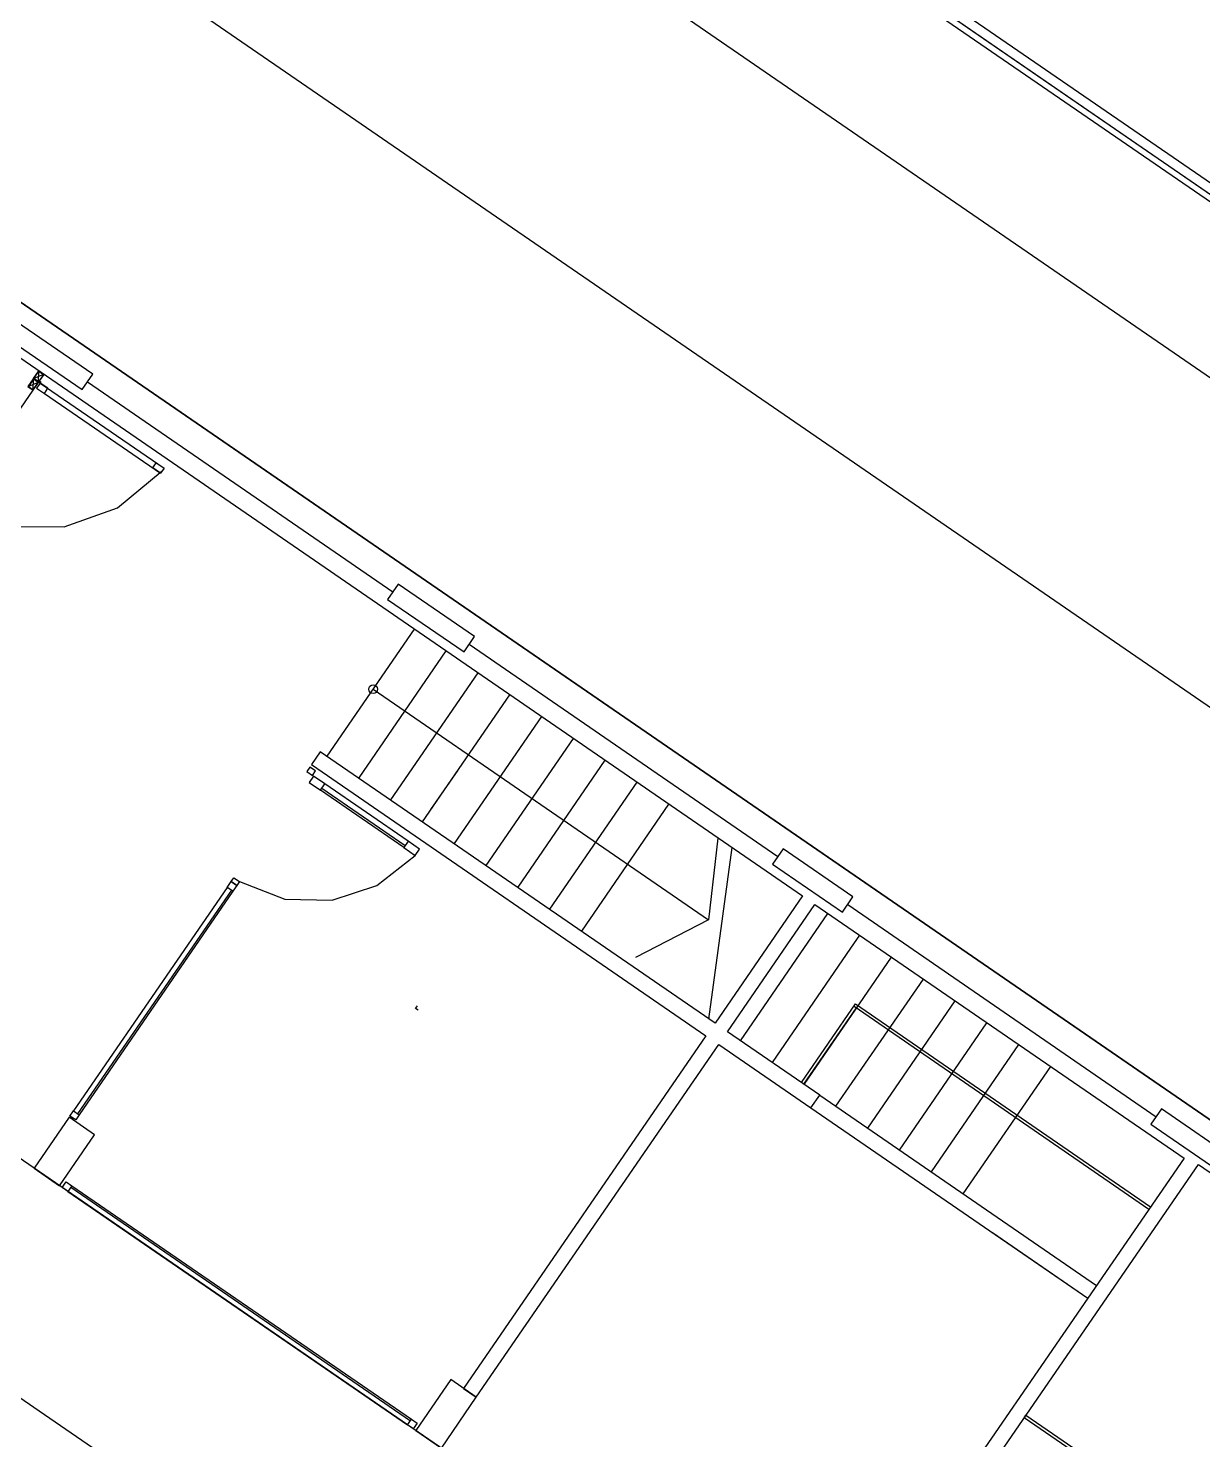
# Model space of a CAD drawing. Header units: metres. Extents: x 2 to 323, y -2 to 254.
# Drawn here: x 94.94 to 102.54, y 182.75 to 191.89 of the extents above; entities that cross this region are included whole.
import ezdxf

# ---------------------------------------------------------------- set-up
doc = ezdxf.new("R2010")
doc.units = ezdxf.units.M
for name, color, linetype in [('0-CARPINTERIA', 7, 'Continuous'), ('0-EST CORTE', 7, 'Continuous'), ('0-MUROS EXISTENTES', 7, 'Continuous'), ('0-PROYECCIONES', 7, 'Continuous'), ('0-VISTA-005', 7, 'Continuous'), ('0-VISTA-010', 7, 'Continuous'), ('0-VISTA-015', 7, 'Continuous')]:
    doc.layers.add(name, color=color, linetype=linetype)

msp = doc.modelspace()

# ---------------------------------------------------------------- linework, layer by layer
msp.add_lwpolyline([(90.081, 187.875), (92.626, 191.576), (90.133, 193.29), (91.317, 195.013), (91.284, 195.036), (92.944, 197.45), (114.105, 182.904), (129.398, 176.048), (129.431, 176.025), (122.372, 165.757), (107.621, 175.897), (107.584, 175.843), (94.976, 184.51), (90.081, 187.875)], close=True)
msp.add_lwpolyline([(90.081, 187.875), (92.626, 191.576), (90.133, 193.29), (91.317, 195.013), (91.284, 195.036), (92.944, 197.45), (114.105, 182.904), (129.398, 176.048), (129.431, 176.025), (122.372, 165.757), (107.621, 175.897), (107.584, 175.843), (94.976, 184.51), (90.081, 187.875)], close=True)
at = {"layer": '0-CARPINTERIA'}
for p, q in [((97.37, 186.587), (96.83, 186.958)), ((97.37, 186.587), (96.83, 186.958)), ((97.37, 186.587), (96.83, 186.958)), ((97.398, 186.628), (96.858, 186.999)), ((97.398, 186.628), (96.858, 186.999)), ((97.398, 186.628), (96.858, 186.999)), ((96.226, 186.329), (95.231, 184.881)), ((96.226, 186.329), (95.231, 184.881)), ((96.226, 186.329), (95.231, 184.881)), ((96.253, 186.311), (95.257, 184.863)), ((96.253, 186.311), (95.257, 184.863)), ((96.253, 186.311), (95.257, 184.863)), ((96.263, 186.304), (95.268, 184.856)), ((96.263, 186.304), (95.268, 184.856)), ((96.263, 186.304), (95.268, 184.856)), ((95.213, 184.387), (97.413, 182.875)), ((95.213, 184.387), (97.413, 182.875)), ((95.213, 184.387), (97.413, 182.875)), ((95.22, 184.397), (97.42, 182.885)), ((95.22, 184.397), (97.42, 182.885)), ((95.22, 184.397), (97.42, 182.885)), ((95.194, 184.36), (97.394, 182.848)), ((95.194, 184.36), (97.394, 182.848)), ((95.194, 184.36), (97.394, 182.848)), ((95.945, 183.887), (95.942, 183.883)), ((95.945, 183.887), (95.942, 183.883)), ((95.945, 183.887), (95.942, 183.883)), ((96.681, 183.375), (96.684, 183.379)), ((96.681, 183.375), (96.684, 183.379)), ((96.681, 183.375), (96.684, 183.379))]:
    msp.add_line(p, q, dxfattribs=at)
at = {"layer": '0-EST CORTE'}
for points in [[(94.793, 189.893), (95.287, 189.553), (95.355, 189.652), (94.861, 189.992), (94.793, 189.893)], [(94.793, 189.893), (95.287, 189.553), (95.355, 189.652), (94.861, 189.992), (94.793, 189.893)], [(97.76, 187.854), (97.827, 187.953), (97.333, 188.293), (97.265, 188.194), (97.76, 187.854)], [(97.265, 188.194), (97.76, 187.854), (97.827, 187.953), (97.333, 188.293), (97.265, 188.194)], [(97.76, 187.854), (97.827, 187.953), (97.333, 188.293), (97.265, 188.194), (97.76, 187.854)], [(97.265, 188.194), (97.76, 187.854), (97.827, 187.953), (97.333, 188.293), (97.265, 188.194)], [(100.211, 186.169), (100.279, 186.268), (99.826, 186.579), (99.758, 186.48), (100.211, 186.169)], [(100.211, 186.169), (100.279, 186.268), (99.826, 186.579), (99.758, 186.48), (100.211, 186.169)], [(102.704, 184.455), (102.772, 184.554), (102.277, 184.894), (102.209, 184.795), (102.704, 184.455)], [(102.704, 184.455), (102.772, 184.554), (102.277, 184.894), (102.209, 184.795), (102.704, 184.455)], [(94.976, 184.51), (95.141, 184.397), (95.367, 184.727), (95.202, 184.84), (94.976, 184.51)], [(94.976, 184.51), (95.141, 184.397), (95.367, 184.727), (95.202, 184.84), (94.976, 184.51)], [(97.448, 182.811), (97.613, 182.698), (97.839, 183.027), (97.675, 183.141), (97.448, 182.811)], [(97.448, 182.811), (97.613, 182.698), (97.839, 183.027), (97.675, 183.141), (97.448, 182.811)]]:
    msp.add_lwpolyline(points, close=True, dxfattribs=at)
at = {"layer": '0-MUROS EXISTENTES'}
for points in [[(107.713, 176.031), (107.812, 175.963), (110.273, 179.543), (94.851, 190.145), (94.681, 189.898), (99.953, 186.274)], [(107.713, 176.031), (107.812, 175.963), (110.273, 179.543), (94.851, 190.145), (94.681, 189.898), (99.953, 186.274)], [(107.713, 176.031), (107.812, 175.963), (110.273, 179.543), (94.851, 190.145), (94.681, 189.898), (99.953, 186.274)], [(99.953, 186.274), (99.386, 185.449), (96.829, 187.207), (96.773, 187.125), (99.327, 185.368), (97.757, 183.084), (97.839, 183.027)], [(99.953, 186.274), (99.386, 185.449), (96.829, 187.207), (96.773, 187.125), (99.327, 185.368), (97.757, 183.084), (97.839, 183.027)], [(99.953, 186.274), (99.386, 185.449), (96.829, 187.207), (96.773, 187.125), (99.327, 185.368), (97.757, 183.084), (97.839, 183.027)], [(97.839, 183.027), (99.41, 185.312), (100.007, 184.901), (100.064, 184.984), (99.466, 185.394), (100.033, 186.218), (102.423, 184.576), (100.229, 181.385), (100.312, 181.328), (102.516, 184.535), (104.906, 182.893), (104.552, 182.377), (104.634, 182.32), (104.989, 182.836)], [(97.839, 183.027), (99.41, 185.312), (100.007, 184.901), (100.064, 184.984), (99.466, 185.394), (100.033, 186.218), (102.423, 184.576), (100.229, 181.385), (100.312, 181.328), (102.516, 184.535), (104.906, 182.893), (104.552, 182.377), (104.634, 182.32), (104.989, 182.836)], [(97.839, 183.027), (99.41, 185.312), (100.007, 184.901), (100.064, 184.984), (99.466, 185.394), (100.033, 186.218), (102.423, 184.576), (100.229, 181.385), (100.312, 181.328), (102.516, 184.535), (104.906, 182.893), (104.552, 182.377), (104.634, 182.32), (104.989, 182.836)]]:
    msp.add_lwpolyline(points, dxfattribs=at)
at = {"layer": '0-PROYECCIONES'}
for p, q in [((114.134, 182.956), (92.892, 197.559)), ((114.134, 182.956), (92.892, 197.559)), ((114.134, 182.956), (92.892, 197.559)), ((114.134, 182.956), (92.892, 197.559)), ((114.134, 182.956), (92.892, 197.559)), ((114.134, 182.956), (92.892, 197.559)), ((103.867, 188.752), (92.368, 196.657)), ((103.867, 188.752), (92.368, 196.657)), ((103.136, 187.119), (91.42, 195.173)), ((103.136, 187.119), (91.42, 195.173)), ((99.551, 185.336), (100.117, 186.16)), ((99.551, 185.336), (100.117, 186.16)), ((99.551, 185.336), (100.117, 186.16)), ((100.266, 185.935), (100.323, 186.019)), ((100.266, 185.935), (100.323, 186.019)), ((100.266, 185.935), (100.323, 186.019)), ((99.757, 185.195), (100.266, 185.935)), ((99.757, 185.195), (100.266, 185.935)), ((99.757, 185.195), (100.266, 185.935)), ((99.963, 185.053), (100.529, 185.877)), ((99.963, 185.053), (100.529, 185.877)), ((99.963, 185.053), (100.529, 185.877)), ((100.169, 184.911), (100.735, 185.735)), ((100.169, 184.911), (100.735, 185.735)), ((100.169, 184.911), (100.735, 185.735)), ((100.375, 184.77), (100.941, 185.594)), ((100.375, 184.77), (100.941, 185.594)), ((100.375, 184.77), (100.941, 185.594)), ((100.581, 184.628), (101.147, 185.452)), ((100.581, 184.628), (101.147, 185.452)), ((100.581, 184.628), (101.147, 185.452)), ((100.787, 184.486), (101.353, 185.311)), ((100.787, 184.486), (101.353, 185.311)), ((100.787, 184.486), (101.353, 185.311)), ((100.993, 184.345), (101.56, 185.169)), ((100.993, 184.345), (101.56, 185.169)), ((100.993, 184.345), (101.56, 185.169)), ((100.064, 184.984), (101.856, 183.751)), ((100.064, 184.984), (101.856, 183.751)), ((100.064, 184.984), (101.856, 183.751)), ((100.007, 184.901), (101.8, 183.669)), ((100.007, 184.901), (101.8, 183.669)), ((100.007, 184.901), (101.8, 183.669))]:
    msp.add_line(p, q, dxfattribs=at)
msp.add_lwpolyline([(92.522, 191.745), (110.273, 179.543), (106.958, 174.72), (89.207, 186.923), (92.522, 191.745)], close=True, dxfattribs=at)
msp.add_lwpolyline([(92.522, 191.745), (110.273, 179.543), (106.958, 174.72), (89.207, 186.923), (92.522, 191.745)], close=True, dxfattribs=at)
at = {"layer": '0-VISTA-005'}
for p, q in [((95.001, 189.599), (94.939, 189.573)), ((95.001, 189.599), (94.939, 189.573)), ((95.001, 189.599), (94.939, 189.573)), ((94.969, 189.552), (94.971, 189.62)), ((94.969, 189.552), (94.971, 189.62)), ((94.969, 189.552), (94.971, 189.62)), ((95.037, 189.651), (94.974, 189.625)), ((95.037, 189.651), (94.974, 189.625)), ((95.037, 189.651), (94.974, 189.625)), ((95.005, 189.604), (95.006, 189.672)), ((95.005, 189.604), (95.006, 189.672)), ((95.005, 189.604), (95.006, 189.672)), ((95.321, 189.603), (97.299, 188.243)), ((95.321, 189.603), (97.299, 188.243)), ((95.321, 189.603), (97.299, 188.243)), ((95.015, 189.595), (95.817, 189.044)), ((95.015, 189.595), (95.817, 189.044)), ((95.015, 189.595), (95.817, 189.044)), ((95.042, 189.528), (95.794, 189.011)), ((95.042, 189.528), (95.794, 189.011)), ((95.042, 189.528), (95.794, 189.011)), ((96.874, 187.179), (97.439, 188.001)), ((96.874, 187.179), (97.439, 188.001)), ((96.874, 187.179), (97.439, 188.001)), ((97.08, 187.038), (97.645, 187.86)), ((97.08, 187.038), (97.645, 187.86)), ((97.08, 187.038), (97.645, 187.86)), ((97.794, 187.903), (99.792, 186.53)), ((97.794, 187.903), (99.792, 186.53)), ((97.794, 187.903), (99.792, 186.53)), ((97.286, 186.896), (97.851, 187.718)), ((97.286, 186.896), (97.851, 187.718)), ((97.286, 186.896), (97.851, 187.718)), ((97.171, 187.612), (99.343, 186.119)), ((97.171, 187.612), (99.343, 186.119)), ((97.171, 187.612), (99.343, 186.119)), ((97.492, 186.754), (98.057, 187.576)), ((97.492, 186.754), (98.057, 187.576)), ((97.492, 186.754), (98.057, 187.576)), ((97.698, 186.613), (98.263, 187.435)), ((97.698, 186.613), (98.263, 187.435)), ((97.698, 186.613), (98.263, 187.435)), ((97.904, 186.471), (98.469, 187.293)), ((97.904, 186.471), (98.469, 187.293)), ((97.904, 186.471), (98.469, 187.293)), ((98.11, 186.33), (98.675, 187.152)), ((98.11, 186.33), (98.675, 187.152)), ((98.11, 186.33), (98.675, 187.152)), ((97.546, 186.833), (97.721, 187.087)), ((97.546, 186.833), (97.721, 187.087)), ((97.546, 186.833), (97.721, 187.087)), ((98.316, 186.188), (98.881, 187.01)), ((98.316, 186.188), (98.881, 187.01)), ((98.316, 186.188), (98.881, 187.01)), ((98.522, 186.046), (99.087, 186.868)), ((98.522, 186.046), (99.087, 186.868)), ((98.522, 186.046), (99.087, 186.868)), ((100.245, 186.218), (102.243, 184.844)), ((100.245, 186.218), (102.243, 184.844)), ((100.245, 186.218), (102.243, 184.844))]:
    msp.add_line(p, q, dxfattribs=at)
for points in [[(95.015, 189.595), (94.992, 189.562), (95.042, 189.528), (95.064, 189.561), (95.015, 189.595)], [(95.015, 189.595), (94.992, 189.562), (95.042, 189.528), (95.064, 189.561), (95.015, 189.595)], [(95.015, 189.595), (94.992, 189.562), (95.042, 189.528), (95.064, 189.561), (95.015, 189.595)], [(95.817, 189.044), (95.794, 189.011), (95.745, 189.045), (95.767, 189.078), (95.817, 189.044)], [(95.817, 189.044), (95.794, 189.011), (95.745, 189.045), (95.767, 189.078), (95.817, 189.044)], [(95.817, 189.044), (95.794, 189.011), (95.745, 189.045), (95.767, 189.078), (95.817, 189.044)], [(102.388, 182.23), (102.377, 182.214), (101.388, 182.894), (101.399, 182.91), (102.388, 182.23)]]:
    msp.add_lwpolyline(points, close=True, dxfattribs=at)
for points in [[(94.452, 188.798), (94.805, 188.666), (95.171, 188.665), (95.516, 188.787), (95.806, 189.027)], [(94.452, 188.798), (94.805, 188.666), (95.171, 188.665), (95.516, 188.787), (95.806, 189.027)], [(94.452, 188.798), (94.805, 188.666), (95.171, 188.665), (95.516, 188.787), (95.806, 189.027)], [(96.306, 186.366), (96.599, 186.253), (96.905, 186.246), (97.196, 186.342), (97.444, 186.536)], [(96.306, 186.366), (96.599, 186.253), (96.905, 186.246), (97.196, 186.342), (97.444, 186.536)], [(96.306, 186.366), (96.599, 186.253), (96.905, 186.246), (97.196, 186.342), (97.444, 186.536)]]:
    msp.add_lwpolyline(points, dxfattribs=at)
at = {"layer": '0-VISTA-010'}
for p, q in [((92.944, 197.45), (114.105, 182.904)), ((92.944, 197.45), (114.105, 182.904)), ((92.944, 197.45), (114.105, 182.904)), ((92.954, 197.394), (114.085, 182.869)), ((92.954, 197.394), (114.085, 182.869)), ((92.954, 197.394), (114.085, 182.869)), ((94.486, 188.847), (94.969, 189.55)), ((94.486, 188.847), (94.969, 189.55)), ((94.486, 188.847), (94.969, 189.55)), ((97.378, 186.599), (96.839, 186.97)), ((97.378, 186.599), (96.839, 186.97)), ((97.378, 186.599), (96.839, 186.97)), ((99.495, 186.588), (99.343, 185.476)), ((99.495, 186.588), (99.343, 185.476)), ((99.495, 186.588), (99.343, 185.476)), ((101.182, 184.094), (101.8, 183.669)), ((101.182, 184.094), (101.8, 183.669)), ((101.182, 184.094), (101.8, 183.669))]:
    msp.add_line(p, q, dxfattribs=at)
for points in [[(95.003, 189.599), (94.97, 189.622), (94.936, 189.573), (94.969, 189.55), (95.003, 189.599)], [(95.003, 189.599), (94.97, 189.622), (94.936, 189.573), (94.969, 189.55), (95.003, 189.599)], [(95.003, 189.599), (94.97, 189.622), (94.936, 189.573), (94.969, 189.55), (95.003, 189.599)], [(95.001, 189.599), (94.971, 189.62), (94.939, 189.573), (94.969, 189.552), (95.001, 189.599)], [(95.001, 189.599), (94.971, 189.62), (94.939, 189.573), (94.969, 189.552), (95.001, 189.599)], [(95.001, 189.599), (94.971, 189.62), (94.939, 189.573), (94.969, 189.552), (95.001, 189.599)], [(95.005, 189.602), (94.972, 189.624), (95.006, 189.674), (95.039, 189.651), (95.005, 189.602)], [(95.005, 189.602), (94.972, 189.624), (95.006, 189.674), (95.039, 189.651), (95.005, 189.602)], [(95.005, 189.602), (94.972, 189.624), (95.006, 189.674), (95.039, 189.651), (95.005, 189.602)], [(95.005, 189.604), (94.974, 189.625), (95.006, 189.672), (95.037, 189.651), (95.005, 189.604)], [(95.005, 189.604), (94.974, 189.625), (95.006, 189.672), (95.037, 189.651), (95.005, 189.604)], [(95.005, 189.604), (94.974, 189.625), (95.006, 189.672), (95.037, 189.651), (95.005, 189.604)], [(95.018, 189.602), (95.017, 189.6), (95.016, 189.598), (95.015, 189.597), (95.013, 189.597), (95.011, 189.597), (95.009, 189.598), (95.008, 189.6), (95.008, 189.602), (95.008, 189.604), (95.009, 189.605), (95.011, 189.606), (95.013, 189.607), (95.015, 189.606), (95.016, 189.605), (95.017, 189.604), (95.018, 189.602)], [(95.018, 189.602), (95.017, 189.6), (95.016, 189.598), (95.015, 189.597), (95.013, 189.597), (95.011, 189.597), (95.009, 189.598), (95.008, 189.6), (95.008, 189.602), (95.008, 189.604), (95.009, 189.605), (95.011, 189.606), (95.013, 189.607), (95.015, 189.606), (95.016, 189.605), (95.017, 189.604), (95.018, 189.602)], [(95.018, 189.602), (95.017, 189.6), (95.016, 189.598), (95.015, 189.597), (95.013, 189.597), (95.011, 189.597), (95.009, 189.598), (95.008, 189.6), (95.008, 189.602), (95.008, 189.604), (95.009, 189.605), (95.011, 189.606), (95.013, 189.607), (95.015, 189.606), (95.016, 189.605), (95.017, 189.604), (95.018, 189.602)], [(97.2, 187.612), (97.198, 187.601), (97.192, 187.592), (97.183, 187.586), (97.171, 187.584), (97.16, 187.586), (97.151, 187.592), (97.145, 187.601), (97.143, 187.612), (97.145, 187.623), (97.151, 187.632), (97.16, 187.638), (97.171, 187.64), (97.183, 187.638), (97.192, 187.632), (97.198, 187.623), (97.2, 187.612)], [(97.2, 187.612), (97.198, 187.601), (97.192, 187.592), (97.183, 187.586), (97.171, 187.584), (97.16, 187.586), (97.151, 187.592), (97.145, 187.601), (97.143, 187.612), (97.145, 187.623), (97.151, 187.632), (97.16, 187.638), (97.171, 187.64), (97.183, 187.638), (97.192, 187.632), (97.198, 187.623), (97.2, 187.612)], [(97.2, 187.612), (97.198, 187.601), (97.192, 187.592), (97.183, 187.586), (97.171, 187.584), (97.16, 187.586), (97.151, 187.592), (97.145, 187.601), (97.143, 187.612), (97.145, 187.623), (97.151, 187.632), (97.16, 187.638), (97.171, 187.64), (97.183, 187.638), (97.192, 187.632), (97.198, 187.623), (97.2, 187.612)], [(96.761, 187.108), (96.742, 187.079), (96.779, 187.054), (96.799, 187.083), (96.761, 187.108)], [(96.761, 187.108), (96.742, 187.079), (96.779, 187.054), (96.799, 187.083), (96.761, 187.108)], [(96.761, 187.108), (96.742, 187.079), (96.779, 187.054), (96.799, 187.083), (96.761, 187.108)], [(96.756, 187.009), (96.83, 186.958), (96.858, 186.999), (96.784, 187.05), (96.756, 187.009)], [(96.756, 187.009), (96.83, 186.958), (96.858, 186.999), (96.784, 187.05), (96.756, 187.009)], [(96.756, 187.009), (96.83, 186.958), (96.858, 186.999), (96.784, 187.05), (96.756, 187.009)], [(97.37, 186.587), (97.444, 186.536), (97.472, 186.577), (97.398, 186.628), (97.37, 186.587)], [(97.37, 186.587), (97.444, 186.536), (97.472, 186.577), (97.398, 186.628), (97.37, 186.587)], [(97.37, 186.587), (97.444, 186.536), (97.472, 186.577), (97.398, 186.628), (97.37, 186.587)], [(96.252, 186.366), (96.289, 186.341), (96.263, 186.304), (96.226, 186.329), (96.252, 186.366)], [(96.252, 186.366), (96.289, 186.341), (96.263, 186.304), (96.226, 186.329), (96.252, 186.366)], [(96.252, 186.366), (96.289, 186.341), (96.263, 186.304), (96.226, 186.329), (96.252, 186.366)], [(96.252, 186.366), (96.269, 186.391), (96.306, 186.366), (96.289, 186.341), (96.252, 186.366)], [(96.252, 186.366), (96.269, 186.391), (96.306, 186.366), (96.289, 186.341), (96.252, 186.366)], [(96.252, 186.366), (96.269, 186.391), (96.306, 186.366), (96.289, 186.341), (96.252, 186.366)], [(95.231, 184.881), (95.268, 184.856), (95.245, 184.823), (95.208, 184.848), (95.231, 184.881)], [(95.231, 184.881), (95.268, 184.856), (95.245, 184.823), (95.208, 184.848), (95.231, 184.881)], [(95.231, 184.881), (95.268, 184.856), (95.245, 184.823), (95.208, 184.848), (95.231, 184.881)], [(95.157, 184.386), (95.183, 184.423), (95.22, 184.397), (95.194, 184.36), (95.157, 184.386)], [(95.157, 184.386), (95.183, 184.423), (95.22, 184.397), (95.194, 184.36), (95.157, 184.386)], [(95.157, 184.386), (95.183, 184.423), (95.22, 184.397), (95.194, 184.36), (95.157, 184.386)], [(97.394, 182.848), (97.42, 182.885), (97.457, 182.859), (97.431, 182.822), (97.394, 182.848)], [(97.394, 182.848), (97.42, 182.885), (97.457, 182.859), (97.431, 182.822), (97.394, 182.848)], [(97.394, 182.848), (97.42, 182.885), (97.457, 182.859), (97.431, 182.822), (97.394, 182.848)]]:
    msp.add_lwpolyline(points, close=True, dxfattribs=at)
msp.add_lwpolyline([(99.403, 186.648), (99.343, 186.119), (98.87, 185.874)], dxfattribs=at)
msp.add_lwpolyline([(99.403, 186.648), (99.343, 186.119), (98.87, 185.874)], dxfattribs=at)
msp.add_lwpolyline([(99.403, 186.648), (99.343, 186.119), (98.87, 185.874)], dxfattribs=at)
at = {"layer": '0-VISTA-015'}
for p, q in [((99.946, 185.065), (100.296, 185.574)), ((99.946, 185.065), (100.296, 185.574)), ((99.946, 185.065), (100.296, 185.574)), ((100.296, 185.574), (102.206, 184.261)), ((100.296, 185.574), (102.206, 184.261)), ((100.296, 185.574), (102.206, 184.261)), ((97.446, 185.545), (97.458, 185.562)), ((97.446, 185.545), (97.458, 185.562)), ((97.446, 185.545), (97.458, 185.562)), ((97.463, 185.534), (97.446, 185.545)), ((97.463, 185.534), (97.446, 185.545)), ((97.463, 185.534), (97.446, 185.545)), ((99.961, 185.054), (100.301, 185.549)), ((99.961, 185.054), (100.301, 185.549)), ((99.961, 185.054), (100.301, 185.549)), ((100.286, 185.559), (102.196, 184.246)), ((100.286, 185.559), (102.196, 184.246)), ((100.286, 185.559), (102.196, 184.246))]:
    msp.add_line(p, q, dxfattribs=at)

doc.saveas('drawing.dxf')
